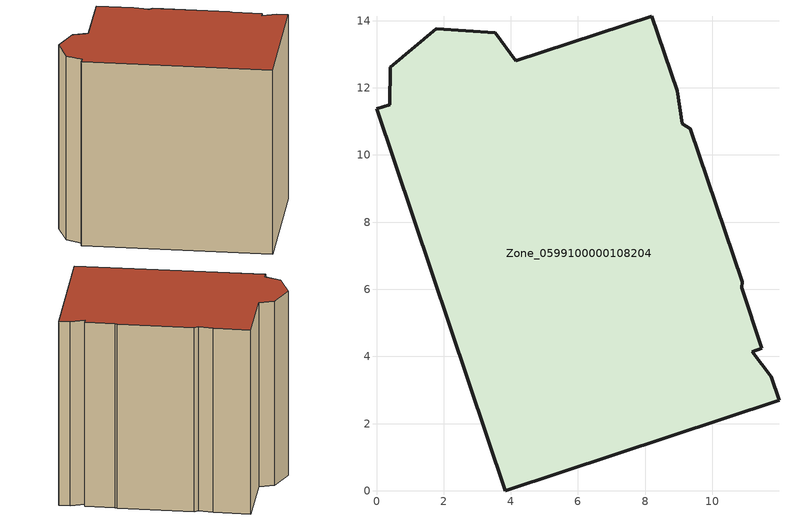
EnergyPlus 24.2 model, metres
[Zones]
Zone_0599100000108204
 floor ground (C_G): 11.18,4.14 11.76,3.39 11.99,2.7 3.84,0 0,11.38 0.4,11.5 0.41,12.61 1.78,13.75 3.53,13.64 4.15,12.81 8.2,14.13 8.96,11.91 9.11,10.93 9.34,10.78 10.9,6.23 10.88,6.04 11.48,4.24 z0
 wall outside (C_F): 4.15,12.81 3.53,13.64 1.78,13.75 0.41,12.61 0.4,11.5 0,11.38 3.84,0 11.99,2.7 11.76,3.39 11.18,4.14 11.48,4.24 10.88,6.04 10.9,6.23 9.34,10.78 9.11,10.93 8.96,11.91 8.2,14.13 4.15,12.81 z0:12.53
 roof outside (C_R): 11.76,3.39 11.18,4.14 11.48,4.24 10.88,6.04 10.9,6.23 9.34,10.78 9.11,10.93 8.96,11.91 8.2,14.13 4.15,12.81 3.53,13.64 1.78,13.75 0.41,12.61 0.4,11.5 0,11.38 3.84,0 11.99,2.7 z12.53
[BUILDING]
Pand.0599100000108204: North Axis=0; Terrain=City; Loads Convergence Tolerance Value=0.04; Temperature Convergence Tolerance Value=0.4; Solar Distribution=FullExterior; Maximum Number of Warmup Days=25; Minimum Number of Warmup Days=1
[Site:Location]
Rotterdam.The.Hague.AP_ZH_NLD Design_Conditions: Latitude=51.96; Longitude=4.45; Time Zone=1; Elevation=-4.5
[SITE:GROUNDTEMPERATURE:BUILDINGSURFACE]
18, 18, 18, 18, 18, 18, 18, 18, 18, 18, 18, 18
[MATERIAL] Thermal Absorptance=0.9; Solar Absorptance=0.7; Visible Absorptance=0.7
Name | Roughness | Thickness | Conductivity | Density | Specific Heat
G.TC.1946 | MediumSmooth | 0.15 | 1 | 540 | 1210
F.TC.1946 | Rough | 0.3 | 0.857143 | 1920 | 840
R.TC.1946 | MediumRough | 0.2 | 0.909091 | 1500 | 1000
[CONSTRUCTION]
C_G: G.TC.1946
C_F: F.TC.1946
C_R: R.TC.1946
[ZONE]
Zone_0599100000108204: Type=1; Multiplier=1; Ceiling Height=Autocalculate; Volume=Autocalculate; Floor Area=autocalculate; Part of Total Floor Area=Yes
[ZONEINFILTRATION:DESIGNFLOWRATE]
Infil_Zone_0599100000108204: Zone or ZoneList or Space or SpaceList=Zone_0599100000108204; Schedule=AlwaysOn; Design Flow Rate Calculation Method=Flow/Area; Flow Rate per Floor Area=0.003; Constant Term Coefficient=1; Temperature Term Coefficient=0; Velocity Term Coefficient=0; Velocity Squared Term Coefficient=0
[HVACTEMPLATE:ZONE:IDEALLOADSAIRSYSTEM]
Zone_0599100000108204: Maximum Heating Supply Air Temperature=50; Minimum Cooling Supply Air Temperature=13; Maximum Heating Supply Air Humidity Ratio=0.0156; Minimum Cooling Supply Air Humidity Ratio=0.0077; Heating Limit=NoLimit; Cooling Limit=NoLimit; Dehumidification Control Type=ConstantSensibleHeatRatio; Cooling Sensible Heat Ratio=0.7; Dehumidification Setpoint=60; Humidification Control Type=None; Humidification Setpoint=30; Outdoor Air Method=None; Outdoor Air Flow Rate per Person=0.00944; Outdoor Air Flow Rate per Zone Floor Area=0; Outdoor Air Flow Rate per Zone=0; Demand Controlled Ventilation Type=None; Outdoor Air Economizer Type=NoEconomizer; Heat Recovery Type=None; Sensible Heat Recovery Effectiveness=0.7; Latent Heat Recovery Effectiveness=0.65
[ZONECONTROL:THERMOSTAT]
ThermostatControl_Zone_0599100000108204: Zone or ZoneList=Zone_0599100000108204; Control Type Schedule=DualSetpointControlType; Control 1=Thermostat_Zone_0599100000108204; Temperature Difference Between Cutout And Setpoint=0
[THERMOSTATSETPOINT:DUALSETPOINT]
Thermostat_Zone_0599100000108204: Heating Setpoint Temperature Schedule=HeatingSetpoint_Zone_0599100000108204; Cooling Setpoint Temperature Schedule=CoolingSetpoint_Zone_0599100000108204
[SCHEDULE:COMPACT]
HeatingSetpoint_Zone_0599100000108204: Through: 12/31, For: AllDays, Until: 24:00, 21
CoolingSetpoint_Zone_0599100000108204: Through: 12/31, For: AllDays, Until: 24:00, 24
DualSetpointControlType: Through: 12/31, For: AllDays, Until: 24:00, 4
AlwaysOn: Through: 12/31, For: AllDays, Until: 24:00, 1
